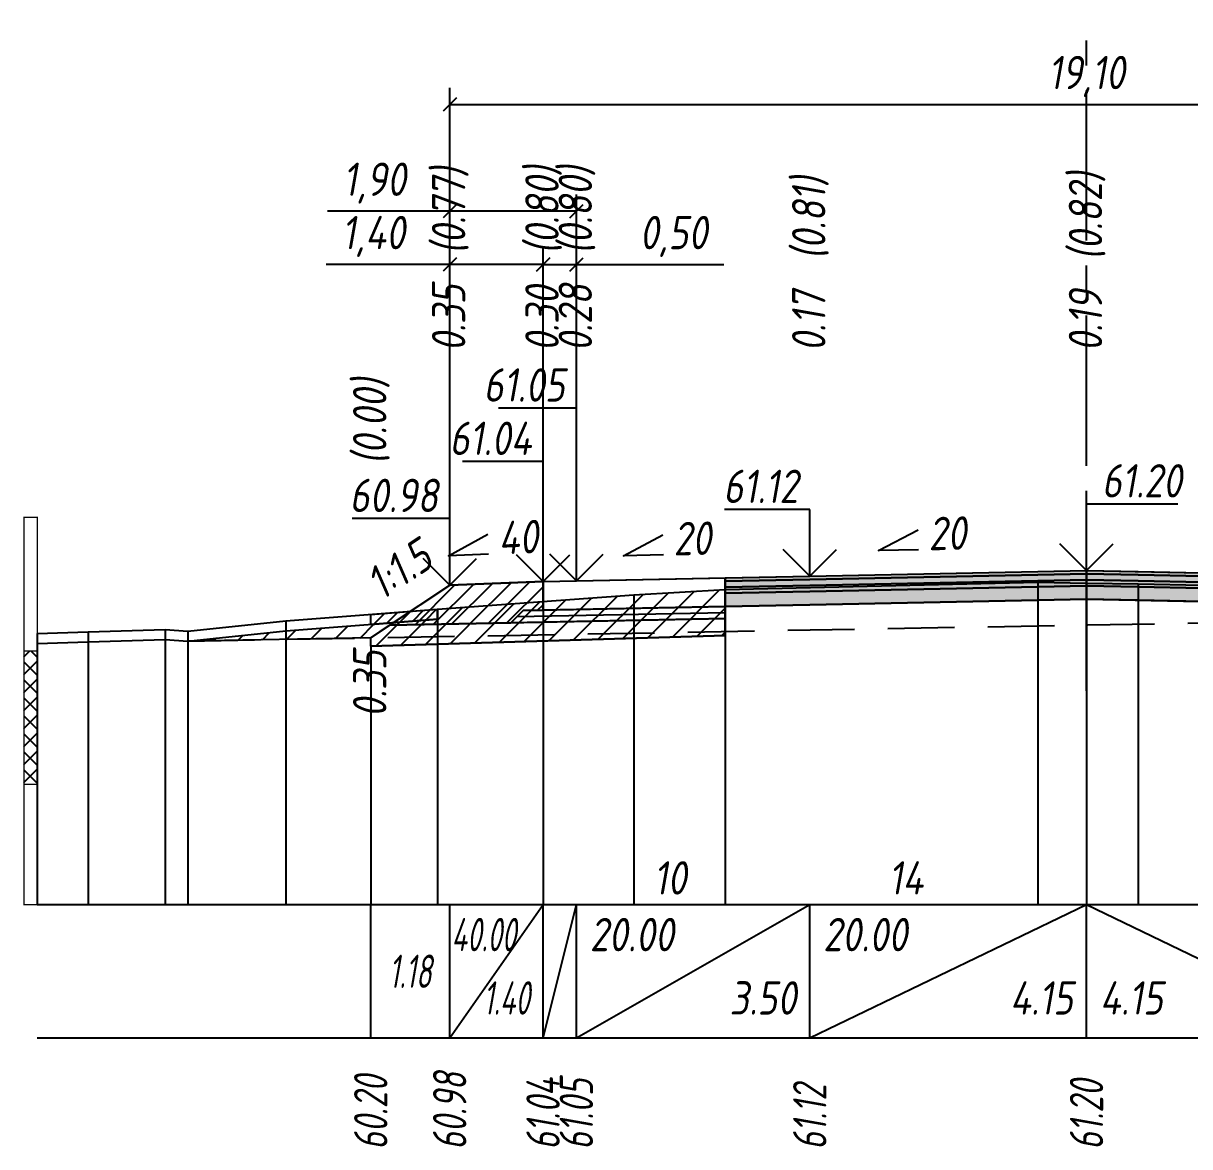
# Model space of a CAD drawing. Extents: x -717 to 1451, y -133302 to 233.
# Drawn here: x 78.9 to 166.4, y -60150.2 to -60065.9 of the extents above; entities that cross this region are included whole.
import ezdxf
from ezdxf.enums import TextEntityAlignment as Align

# ---------------------------------------------------------------- set-up
doc = ezdxf.new("R2010")
doc.units = 0
doc.linetypes.add('осевая2', pattern=[1.125, 0.75, -0.125, 0.125, -0.125])
doc.linetypes.add('штриховая', pattern=[0.75, 0.5, -0.25])
for name, color, linetype in [('Интерполированный поперечник', 2, 'Continuous'), ('Код_514', 1, 'Continuous'), ('Контур_0', 7, 'Continuous'), ('Контур_2521', 7, 'Continuous'), ('Контур_2564', 7, 'Continuous'), ('Контур_2660', 7, 'Continuous'), ('Контур_2665', 7, 'Continuous'), ('Контур_400', 7, 'Continuous'), ('Контур_508', 7, 'Continuous'), ('Контур_512', 7, 'Continuous'), ('Контур_513', 7, 'Continuous'), ('Контур_818', 7, 'Continuous'), ('Красный поперечник', 1, 'Continuous'), ('Линейка абсолютных высот', 7, 'Continuous'), ('Объём_2501', 7, 'Continuous'), ('Объём_2564', 7, 'Continuous'), ('Объём_2650', 7, 'Continuous'), ('Объём_2660', 7, 'Continuous'), ('Объём_2661', 7, 'Continuous'), ('Объём_2665', 7, 'Continuous'), ('Объём_2666', 7, 'Continuous'), ('Объём_2667', 7, 'Continuous'), ('Объём_2668', 7, 'Continuous'), ('Объём_2669', 7, 'Continuous'), ('Объём_2675', 7, 'Continuous'), ('Объём_2753', 7, 'Continuous'), ('Ось', 1, 'осевая2'), ('Откосы', 7, 'Continuous'), ('Отметки покрытия', 7, 'Continuous'), ('Рабочие отметки', 7, 'Continuous'), ('Рабочие отметки доп.', 7, 'Continuous'), ('Слои выравнивания', 7, 'Continuous'), ('Таблица', 7, 'Continuous'), ('Уклоны проезжей части', 7, 'Continuous'), ('Черный поперечник', 3, 'Continuous')]:
    doc.layers.add(name, color=color, linetype=linetype)
for name, color, linetype, true_color in [('Контур_2540', 2, 'Continuous', 0xffff00), ('Контур_2560', 2, 'Continuous', 0xffff00), ('Контур_2561', 7, 'Continuous', 0xff8040), ('Контур_2562', 3, 'Continuous', 0x00ff00), ('Контур_2563', 7, 'Continuous', 0xff8000), ('Контур_2570', 7, 'Continuous', 0x80ff00), ('Контур_2725', 7, 'Continuous', 0x323232), ('Контур_2736', 4, 'Continuous', 0x00ffff), ('Контур_2737', 4, 'Continuous', 0x00ffff), ('Контур_2738', 4, 'Continuous', 0x00ffff), ('Контур_2739', 4, 'Continuous', 0x00ffff), ('Контур_2741', 4, 'Continuous', 0x00ffff), ('Контур_2742', 4, 'Continuous', 0x00ffff), ('Контур_2743', 4, 'Continuous', 0x00ffff), ('Контур_2744', 7, 'Continuous', 0xa4ffff), ('Контур_2745', 7, 'Continuous', 0xa4ffff), ('Контур_2747', 4, 'Continuous', 0x00ffff), ('Контур_2748', 4, 'Continuous', 0x00ffff), ('Контур_2749', 4, 'Continuous', 0x00ffff), ('Контур_2750', 4, 'Continuous', 0x00ffff), ('Контур_2751', 4, 'Continuous', 0x00ffff), ('Контур_2752', 4, 'Continuous', 0x00ffff), ('Контур_2760', 7, 'Continuous', 0x323232), ('Контур_2761', 7, 'Continuous', 0x323232), ('Контур_2762', 7, 'Continuous', 0x323232), ('Контур_2763', 7, 'Continuous', 0x323232), ('Контур_402', 7, 'Continuous', 0xff6464), ('Контур_703', 4, 'Continuous', 0x00ffff), ('Контур_705', 4, 'Continuous', 0x00ffff), ('Контур_707', 4, 'Continuous', 0x00ffff), ('Контур_720', 131, 'Continuous', 0xaaffff), ('Объём_2500', 7, 'Continuous', 0xc0c0c0), ('Объём_2520', 7, 'Continuous', 0x80ffff), ('Объём_2540', 2, 'Continuous', 0xffff00), ('Объём_2560', 2, 'Continuous', 0xffff00), ('Объём_2561', 7, 'Continuous', 0xff8040), ('Объём_2562', 3, 'Continuous', 0x00ff00), ('Объём_2563', 7, 'Continuous', 0xff8000), ('Объём_2570', 7, 'Continuous', 0x80ff00), ('Объём_2600', 7, 'Continuous', 0x808000), ('Объём_2746', 2, 'Continuous', 0xffff00)]:
    doc.layers.add(name, color=color, linetype=linetype, true_color=true_color)
doc.styles.get("Standard").update_dxf_attribs({"font": 'txt', "height": 2.5})
doc.styles.add('М', font='romand.shx', dxfattribs={"width": 0.8, "oblique": 10, "height": 2.5})
doc.dimstyles.new('ISO-25', dxfattribs={"dimtxt": 2.5, "dimasz": 2.5, "dimexe": 1.25, "dimexo": 0.625, "dimtad": 1, "dimtxsty": 'Standard', "dimcen": 2.5, "dimadec": 0, "dimazin": 0, "dimtfac": 1, "dimtmove": 0, "dimatfit": 3, "dimfxl": 1, "dimarcsym": 0})

# ---------------------------------------------------------------- blocks, each defined once
blk = doc.blocks.new('_Oblique')
at = {"color": 0, "linetype": 'ByBlock', "lineweight": -2}
blk.add_line((-0.5, -0.5), (0.5, 0.5), dxfattribs=at)
blk = doc.blocks.new('*D1439')
at = {"color": 0, "lineweight": -2, "transparency": 16777216}
for p, q in [((110.918, -60107.492), (110.918, -60082.772)), ((117.918, -60107.212), (117.918, -60082.772)), ((110.918, -60084.022), (101.66, -60084.022)), ((117.918, -60084.022), (110.918, -60084.022))]:
    blk.add_line(p, q, dxfattribs=at)
at = {"layer": 'Defpoints', "color": 0, "transparency": 16777216}
for p in [(117.918, -60084.022), (110.918, -60108.117), (117.918, -60107.837)]:
    blk.add_point(p, dxfattribs=at)
at = {"color": 0, "lineweight": -2, "transparency": 16777216, "rotation": 180}
blk.add_blockref('_Oblique', (110.918, -60084.022), dxfattribs=at)
at = {"color": 0, "lineweight": -2, "transparency": 16777216}
blk.add_blockref('_Oblique', (117.918, -60084.022), dxfattribs=at)
at = {"color": 0, "transparency": 16777216, "insert": (105.2, -60081.909), "char_height": 2.5, "width": 8.75, "attachment_point": 5, "style": 'М'}
blk.add_mtext('1,40', dxfattribs=at)
blk = doc.blocks.new('*D1441')
at = {"color": 0, "lineweight": -2, "transparency": 16777216}
for p, q in [((117.918, -60107.212), (117.918, -60082.772)), ((120.418, -60107.162), (120.418, -60082.772)), ((117.918, -60084.022), (120.418, -60084.022)), ((120.418, -60084.022), (131.47, -60084.022))]:
    blk.add_line(p, q, dxfattribs=at)
at = {"layer": 'Defpoints', "color": 0, "transparency": 16777216}
for p in [(120.418, -60084.022), (117.918, -60107.837), (120.418, -60107.787)]:
    blk.add_point(p, dxfattribs=at)
at = {"color": 0, "lineweight": -2, "transparency": 16777216, "rotation": 180}
blk.add_blockref('_Oblique', (117.918, -60084.022), dxfattribs=at)
at = {"color": 0, "lineweight": -2, "transparency": 16777216}
blk.add_blockref('_Oblique', (120.418, -60084.022), dxfattribs=at)
at = {"color": 0, "transparency": 16777216, "insert": (127.708, -60081.909), "char_height": 2.5, "width": 9.16667, "attachment_point": 5, "style": 'М'}
blk.add_mtext('0,50', dxfattribs=at)
blk = doc.blocks.new('*D1444')
at = {"color": 0, "lineweight": -2, "transparency": 16777216}
for p, q in [((110.918, -60107.492), (110.918, -60078.772)), ((120.418, -60107.162), (120.418, -60078.772)), ((110.918, -60080.022), (101.746, -60080.022)), ((120.418, -60080.022), (110.918, -60080.022))]:
    blk.add_line(p, q, dxfattribs=at)
at = {"layer": 'Defpoints', "color": 0, "transparency": 16777216}
for p in [(120.418, -60080.022), (110.918, -60108.117), (120.418, -60107.787)]:
    blk.add_point(p, dxfattribs=at)
at = {"color": 0, "lineweight": -2, "transparency": 16777216, "rotation": 180}
blk.add_blockref('_Oblique', (110.918, -60080.022), dxfattribs=at)
at = {"color": 0, "lineweight": -2, "transparency": 16777216}
blk.add_blockref('_Oblique', (120.418, -60080.022), dxfattribs=at)
at = {"color": 0, "transparency": 16777216, "insert": (105.287, -60077.909), "char_height": 2.5, "width": 8.75, "attachment_point": 5, "style": 'М'}
blk.add_mtext('1,90', dxfattribs=at)
blk = doc.blocks.new('*D1445')
at = {"color": 0, "lineweight": -2, "transparency": 16777216}
for p, q in [((110.918, -60107.492), (110.918, -60070.772)), ((206.418, -60107.492), (206.418, -60070.772)), ((110.918, -60072.022), (206.418, -60072.022))]:
    blk.add_line(p, q, dxfattribs=at)
at = {"layer": 'Defpoints', "color": 0, "transparency": 16777216}
for p in [(206.418, -60072.022), (110.918, -60108.117), (206.418, -60108.117)]:
    blk.add_point(p, dxfattribs=at)
at = {"color": 0, "lineweight": -2, "transparency": 16777216, "rotation": 180}
blk.add_blockref('_Oblique', (110.918, -60072.022), dxfattribs=at)
at = {"color": 0, "lineweight": -2, "transparency": 16777216}
blk.add_blockref('_Oblique', (206.418, -60072.022), dxfattribs=at)
at = {"color": 0, "transparency": 16777216, "insert": (158.668, -60069.909), "char_height": 2.5, "width": 10.41667, "attachment_point": 5, "style": 'М'}
blk.add_mtext('19,10', dxfattribs=at)

msp = doc.modelspace()

# ---------------------------------------------------------------- hatches: boundary and pattern name
at = {"layer": 'Линейка абсолютных высот'}
h = msp.add_hatch(dxfattribs=at)
h.set_pattern_fill('ANSI37', scale=0.3, style=0)
h.set_pattern_definition([(45.0000013, (0, 0), (-0.67351924, 0.673519211), []), (135.0000003, (0, 0), (-0.673519222, -0.67351923), [])])
h.paths.add_polyline_path([(80, -60122.979), (80, -60112.979), (79, -60112.979), (79, -60122.979)])
at = {"layer": 'Объём_2563'}
h = msp.add_hatch(dxfattribs=at)
h.set_pattern_fill('ANSI31', color=256, scale=0.3)
h.paths.add_polyline_path([(110.918, -60108.054), (117.918, -60107.774), (117.918, -60109.924), (116.418, -60109.954), (115.5, -60110.873), (106.418, -60111.054)])
at = {"layer": 'Объём_2570'}
h = msp.add_hatch(dxfattribs=at)
h.set_pattern_fill('ANSI31', color=256, scale=0.2)
h.paths.add_polyline_path([(105, -60110.995), (105, -60110.245), (110.016, -60109.857), (110.016, -60110.607)])
at = {"layer": 'Объём_2600'}
h = msp.add_hatch(dxfattribs=at)
h.set_pattern_fill('ANSI31', color=6, scale=0.4)
h.paths.add_polyline_path([(124.735, -60108.786), (131.584, -60108.385), (131.584, -60111.822), (105, -60112.62), (105, -60112), (91.284, -60112.247), (98.628, -60111.488), (110.016, -60110.607), (110.016, -60109.857)])
at = {"layer": 'Слои выравнивания'}
for color, points in [(2, [(131.584, -60107.501), (137.918, -60107.374), (155.006, -60107.033), (158.668, -60106.959), (158.668, -60107.209), (155.006, -60107.283), (137.918, -60107.624), (131.584, -60107.751)]), (3, [(131.584, -60107.751), (137.918, -60107.624), (155.006, -60107.283), (158.668, -60107.209), (158.668, -60107.659), (155.006, -60107.733), (137.918, -60108.074), (131.584, -60108.201)]), (2, [(158.668, -60106.959), (162.545, -60107.037), (176.869, -60107.323), (176.869, -60107.573), (162.545, -60107.287), (158.668, -60107.209)]), (3, [(158.668, -60107.209), (162.545, -60107.287), (176.869, -60107.573), (176.869, -60108.023), (162.545, -60107.737), (158.668, -60107.659)]), (4, [(131.584, -60108.201), (137.918, -60108.074), (155.006, -60107.733), (158.668, -60107.659), (158.668, -60108.109), (155.006, -60108.183), (137.918, -60108.524), (131.584, -60108.651)]), (5, [(131.584, -60108.651), (137.918, -60108.524), (155.006, -60108.183), (158.668, -60108.109), (158.668, -60109.109), (155.006, -60109.183), (137.918, -60109.524), (131.584, -60109.651)]), (4, [(158.668, -60107.659), (162.545, -60107.737), (176.869, -60108.023), (176.869, -60108.473), (162.545, -60108.187), (158.668, -60108.109)]), (5, [(158.668, -60108.109), (162.545, -60108.187), (176.869, -60108.473), (176.869, -60109.473), (162.545, -60109.187), (158.668, -60109.109)])]:
    msp.add_hatch(color=color, dxfattribs=at).paths.add_polyline_path(points)

# ---------------------------------------------------------------- linework, layer by layer
at = {"layer": 'Интерполированный поперечник', "linetype": 'штриховая', "ltscale": 10, "flags": 128}
msp.add_lwpolyline([(91.284, -60112.247), (214.357, -60110.033)], dxfattribs=at)
at = {"layer": 'Код_514'}
for p, q in [((105, -60142), (105, -60132)), ((110.918, -60142), (110.918, -60132)), ((110.918, -60142), (117.918, -60132)), ((117.918, -60142), (117.918, -60132)), ((117.918, -60142), (120.418, -60132)), ((120.418, -60142), (120.418, -60132)), ((120.418, -60142), (137.918, -60132)), ((137.918, -60142), (137.918, -60132)), ((137.918, -60142), (158.668, -60132)), ((158.668, -60142), (158.668, -60132)), ((158.668, -60132), (179.418, -60142))]:
    msp.add_line(p, q, dxfattribs=at)
at = {"layer": 'Контур_0', "flags": 128}
for points in [[(120.418, -60109.874), (117.918, -60109.924), (117.918, -60107.774), (131.584, -60107.501), (131.584, -60109.651), (120.418, -60109.874), (120.418, -60109.874)], [(110.918, -60108.054), (105, -60112), (105, -60112), (105, -60112), (105, -60112), (105, -60112), (105, -60112), (105, -60112), (105, -60112), (105, -60112), (105, -60112), (105, -60112), (105, -60112), (105, -60112), (105, -60112), (105, -60112)], [(110.918, -60108.054), (105, -60112), (105, -60112), (105, -60112), (105, -60112), (105, -60112), (105, -60112), (105, -60112), (105, -60112), (105, -60112), (105, -60112), (105, -60112), (105, -60112), (105, -60112), (105, -60112), (105, -60112), (105, -60112), (105, -60112), (105, -60112), (105, -60112), (105, -60112), (105, -60112), (105, -60112), (105, -60112), (105, -60112), (105, -60112), (105, -60112), (105, -60112), (105, -60112), (105, -60112)], [(106.418, -60111.054), (115.5, -60110.873), (116.418, -60109.954), (117.918, -60109.924)], [(116.418, -60109.954), (131.584, -60109.651), (131.584, -60110.551), (115.5, -60110.873), (116.418, -60109.954), (116.418, -60109.954)]]:
    msp.add_lwpolyline(points, dxfattribs=at)
at = {"layer": 'Контур_2521', "color": 250, "flags": 128}
msp.add_lwpolyline([(115.959, -60110.414), (131.584, -60110.101)], dxfattribs=at)
at = {"layer": 'Контур_2540', "flags": 128}
msp.add_lwpolyline([(106.418, -60111.054), (131.584, -60110.551), (131.584, -60111.822), (105, -60112.62), (105, -60112), (106.418, -60111.054), (106.418, -60111.054)], dxfattribs=at)
at = {"layer": 'Контур_2560', "flags": 128}
msp.add_lwpolyline([(110.918, -60108.054), (110.918, -60108.054), (110.918, -60108.054), (117.918, -60107.774)], dxfattribs=at)
at = {"layer": 'Контур_2561', "flags": 128}
msp.add_lwpolyline([(117.918, -60107.774), (117.918, -60107.774), (110.918, -60108.054), (110.918, -60108.054), (117.918, -60107.774)], dxfattribs=at)
at = {"layer": 'Контур_2562', "flags": 128}
msp.add_lwpolyline([(110.918, -60108.054), (110.918, -60108.054), (110.918, -60108.054), (110.918, -60108.054), (110.918, -60108.054)], dxfattribs=at)
at = {"layer": 'Контур_2563', "flags": 128}
msp.add_lwpolyline([(110.918, -60108.054), (117.918, -60107.774), (117.918, -60109.924), (116.418, -60109.954), (115.5, -60110.873), (106.418, -60111.054), (110.918, -60108.054), (110.918, -60108.054)], dxfattribs=at)
at = {"layer": 'Контур_2564', "flags": 128}
msp.add_lwpolyline([(110.918, -60108.054), (117.918, -60107.774)], dxfattribs=at)
at = {"layer": 'Контур_2570', "flags": 128}
msp.add_lwpolyline([(80, -60112.428), (83.809, -60112.302), (89.58, -60112.135), (91.284, -60112.247), (91.284, -60112.247), (98.628, -60111.488), (110.016, -60110.607), (110.016, -60109.857), (124.735, -60108.786), (131.584, -60108.385), (155.006, -60107.834), (158.668, -60107.897), (162.545, -60107.964), (176.869, -60108.248), (193.808, -60108.701), (203.273, -60108.948), (203.273, -60109.698), (222.31, -60111.562), (230.149, -60112.323), (233.524, -60112.073), (239.357, -60111.537)], dxfattribs=at)
at = {"layer": 'Контур_2660', "flags": 128}
msp.add_lwpolyline([(105, -60112.62), (131.584, -60111.822)], dxfattribs=at)
at = {"layer": 'Контур_2665', "flags": 128}
msp.add_lwpolyline([(110.918, -60108.054), (110.918, -60108.054)], dxfattribs=at)
at = {"layer": 'Контур_2725', "flags": 128}
msp.add_lwpolyline([(131.584, -60109.651), (137.918, -60109.524), (155.006, -60109.183), (158.668, -60109.109), (162.545, -60109.187), (176.869, -60109.473)], dxfattribs=at)
at = {"layer": 'Контур_2736', "flags": 128}
msp.add_lwpolyline([(110.918, -60108.054), (105, -60112)], dxfattribs=at)
at = {"layer": 'Контур_2737', "flags": 128}
msp.add_lwpolyline([(105, -60112), (105, -60112)], dxfattribs=at)
at = {"layer": 'Контур_2738', "flags": 128}
msp.add_lwpolyline([(105, -60112), (105, -60112)], dxfattribs=at)
at = {"layer": 'Контур_2739', "flags": 128}
msp.add_lwpolyline([(105, -60112), (105, -60112)], dxfattribs=at)
at = {"layer": 'Контур_2741', "flags": 128}
msp.add_lwpolyline([(105, -60112), (105, -60112)], dxfattribs=at)
at = {"layer": 'Контур_2742', "flags": 128}
msp.add_lwpolyline([(105, -60112), (105, -60112)], dxfattribs=at)
at = {"layer": 'Контур_2743', "flags": 128}
msp.add_lwpolyline([(105, -60112), (105, -60112)], dxfattribs=at)
at = {"layer": 'Контур_2744', "flags": 128}
msp.add_lwpolyline([(105, -60112), (105, -60112)], dxfattribs=at)
msp.add_lwpolyline([(105, -60112), (105, -60112)], dxfattribs=at)
msp.add_lwpolyline([(105, -60112), (105, -60112)], dxfattribs=at)
msp.add_lwpolyline([(105, -60112), (105, -60112)], dxfattribs=at)
msp.add_lwpolyline([(105, -60112), (105, -60112)], dxfattribs=at)
msp.add_lwpolyline([(105, -60112), (105, -60112)], dxfattribs=at)
at = {"layer": 'Контур_2745', "flags": 128}
msp.add_lwpolyline([(105, -60112), (105, -60112)], dxfattribs=at)
msp.add_lwpolyline([(105, -60112), (105, -60112)], dxfattribs=at)
msp.add_lwpolyline([(105, -60112), (105, -60112)], dxfattribs=at)
msp.add_lwpolyline([(105, -60112), (105, -60112)], dxfattribs=at)
msp.add_lwpolyline([(105, -60112), (105, -60112)], dxfattribs=at)
msp.add_lwpolyline([(105, -60112), (105, -60112)], dxfattribs=at)
at = {"layer": 'Контур_2747', "flags": 128}
msp.add_lwpolyline([(105, -60112), (105, -60112)], dxfattribs=at)
at = {"layer": 'Контур_2748', "flags": 128}
msp.add_lwpolyline([(105, -60112), (105, -60112)], dxfattribs=at)
at = {"layer": 'Контур_2749', "flags": 128}
msp.add_lwpolyline([(105, -60112), (105, -60112)], dxfattribs=at)
at = {"layer": 'Контур_2750', "flags": 128}
msp.add_lwpolyline([(105, -60112), (105, -60112)], dxfattribs=at)
at = {"layer": 'Контур_2751', "flags": 128}
msp.add_lwpolyline([(105, -60112), (105, -60112)], dxfattribs=at)
at = {"layer": 'Контур_2752', "flags": 128}
msp.add_lwpolyline([(105, -60112), (105, -60112)], dxfattribs=at)
at = {"layer": 'Контур_2760', "flags": 128}
msp.add_lwpolyline([(131.584, -60107.501), (137.918, -60107.374), (155.006, -60107.033), (158.668, -60106.959), (162.545, -60107.037), (176.869, -60107.323)], dxfattribs=at)
at = {"layer": 'Контур_2761', "flags": 128}
msp.add_lwpolyline([(131.584, -60107.751), (137.918, -60107.624), (155.006, -60107.283), (158.668, -60107.209), (162.545, -60107.287), (176.869, -60107.573)], dxfattribs=at)
at = {"layer": 'Контур_2762', "flags": 128}
msp.add_lwpolyline([(131.584, -60108.201), (137.918, -60108.074), (155.006, -60107.733), (158.668, -60107.659), (162.545, -60107.737), (176.869, -60108.023)], dxfattribs=at)
at = {"layer": 'Контур_2763', "flags": 128}
msp.add_lwpolyline([(131.584, -60108.651), (137.918, -60108.524), (155.006, -60108.183), (158.668, -60108.109), (162.545, -60108.187), (176.869, -60108.473)], dxfattribs=at)
at = {"layer": 'Контур_400', "flags": 128}
for points in [[(117.918, -60107.774), (120.418, -60107.724), (120.418, -60107.724), (120.418, -60107.724), (120.418, -60107.724), (120.418, -60107.724), (120.418, -60107.724), (137.918, -60107.374), (158.668, -60106.959)], [(158.668, -60106.959), (179.418, -60107.374), (196.918, -60107.724), (196.918, -60107.724), (196.918, -60107.724), (196.918, -60107.724), (196.918, -60107.724), (196.918, -60107.724), (199.418, -60107.774)]]:
    msp.add_lwpolyline(points, dxfattribs=at)
at = {"layer": 'Контур_402', "flags": 128}
msp.add_lwpolyline([(105, -60112.62), (131.584, -60111.822), (131.584, -60109.651), (158.668, -60109.109), (176.869, -60109.473), (176.869, -60111.556), (213.31, -60112.649)], dxfattribs=at)
at = {"layer": 'Контур_508', "flags": 128}
msp.add_lwpolyline([(105, -60112.62), (131.584, -60111.822), (131.584, -60109.651), (158.668, -60109.109), (176.869, -60109.473), (176.869, -60111.556), (213.31, -60112.649), (213.31, -60110.732), (214.357, -60110.033)], dxfattribs=at)
at = {"layer": 'Контур_512', "flags": 128}
msp.add_lwpolyline([(105, -60112.62), (131.584, -60111.822)], dxfattribs=at)
at = {"layer": 'Контур_513', "flags": 128}
msp.add_lwpolyline([(105, -60112.62), (131.584, -60111.822), (131.584, -60109.651), (158.668, -60109.109), (176.869, -60109.473), (176.869, -60111.556), (213.31, -60112.649), (213.31, -60110.732), (214.357, -60110.033)], dxfattribs=at)
at = {"layer": 'Контур_703', "flags": 128}
for points in [[(110.918, -60108.054), (105, -60112)], [(105, -60112), (105, -60112)]]:
    msp.add_lwpolyline(points, dxfattribs=at)
at = {"layer": 'Контур_705', "flags": 128}
msp.add_lwpolyline([(105, -60112), (105, -60112)], dxfattribs=at)
at = {"layer": 'Контур_707', "flags": 128}
msp.add_lwpolyline([(105, -60112), (105, -60112)], dxfattribs=at)
at = {"layer": 'Контур_720', "flags": 128}
msp.add_lwpolyline([(105, -60112), (105, -60112)], dxfattribs=at)
at = {"layer": 'Контур_818', "flags": 128}
msp.add_lwpolyline([(105, -60110.995), (110.016, -60110.607), (110.016, -60109.857), (124.735, -60108.786), (131.584, -60108.385), (155.006, -60107.834), (158.668, -60107.897), (162.545, -60107.964), (176.869, -60108.248), (193.808, -60108.701), (203.273, -60108.948), (203.273, -60109.698), (214.357, -60110.783)], dxfattribs=at)
at = {"layer": 'Красный поперечник'}
for p, q in [((120.418, -60107.724), (137.918, -60107.374)), ((137.918, -60107.374), (158.668, -60106.959)), ((158.668, -60106.959), (179.418, -60107.374)), ((105, -60112), (110.918, -60108.054)), ((110.918, -60108.054), (117.918, -60107.774)), ((117.918, -60107.774), (120.418, -60107.724)), ((131.584, -60111.822), (131.584, -60132)), ((105, -60112.62), (105, -60132))]:
    msp.add_line(p, q, dxfattribs=at)
at = {"layer": 'Линейка абсолютных высот', "color": 7, "const_width": 0.1, "flags": 128}
for points in [[(80, -60112.979), (80, -60102.979), (79, -60102.979), (79, -60112.979), (80, -60112.979)], [(80, -60122.979), (80, -60112.979), (79, -60112.979), (79, -60122.979), (80, -60122.979)], [(80, -60132), (80, -60122.979), (79, -60122.979), (79, -60132), (80, -60132)]]:
    msp.add_lwpolyline(points, dxfattribs=at)
at = {"layer": 'Объём_2500', "flags": 128}
msp.add_lwpolyline([(120.418, -60109.874), (117.918, -60109.924), (117.918, -60107.774), (131.584, -60107.501), (131.584, -60109.651), (120.418, -60109.874), (120.418, -60109.874)], dxfattribs=at)
at = {"layer": 'Объём_2501', "flags": 128}
for points in [[(117.918, -60107.774), (120.418, -60107.724), (120.418, -60107.724), (120.418, -60107.724), (120.418, -60107.724), (120.418, -60107.724), (120.418, -60107.724), (137.918, -60107.374), (158.668, -60106.959)], [(158.668, -60106.959), (179.418, -60107.374), (196.918, -60107.724), (196.918, -60107.724), (196.918, -60107.724), (196.918, -60107.724), (196.918, -60107.724), (196.918, -60107.724), (199.418, -60107.774)]]:
    msp.add_lwpolyline(points, dxfattribs=at)
at = {"layer": 'Объём_2520', "color": 250, "flags": 128}
msp.add_lwpolyline([(116.418, -60109.954), (131.584, -60109.651), (131.584, -60110.551), (115.5, -60110.873), (116.418, -60109.954), (116.418, -60109.954)], dxfattribs=at)
at = {"layer": 'Объём_2540', "flags": 128}
msp.add_lwpolyline([(106.418, -60111.054), (131.584, -60110.551), (131.584, -60111.822), (105, -60112.62), (105, -60112), (106.418, -60111.054), (106.418, -60111.054)], dxfattribs=at)
at = {"layer": 'Объём_2560', "flags": 128}
msp.add_lwpolyline([(110.918, -60108.054), (110.918, -60108.054), (110.918, -60108.054), (117.918, -60107.774)], dxfattribs=at)
at = {"layer": 'Объём_2561', "flags": 128}
msp.add_lwpolyline([(117.918, -60107.774), (117.918, -60107.774), (110.918, -60108.054), (110.918, -60108.054), (117.918, -60107.774)], dxfattribs=at)
at = {"layer": 'Объём_2562', "flags": 128}
msp.add_lwpolyline([(110.918, -60108.054), (110.918, -60108.054), (110.918, -60108.054), (110.918, -60108.054), (110.918, -60108.054)], dxfattribs=at)
at = {"layer": 'Объём_2563', "color": 250, "flags": 128}
msp.add_lwpolyline([(110.918, -60108.054), (117.918, -60107.774), (117.918, -60109.924), (116.418, -60109.954), (115.5, -60110.873), (106.418, -60111.054), (110.918, -60108.054), (110.918, -60108.054)], dxfattribs=at)
at = {"layer": 'Объём_2564', "flags": 128}
msp.add_lwpolyline([(110.918, -60108.054), (117.918, -60107.774)], dxfattribs=at)
at = {"layer": 'Объём_2570', "flags": 128}
msp.add_lwpolyline([(105, -60110.995), (105, -60110.245), (110.016, -60109.857), (110.016, -60110.607), (105, -60110.995), (105, -60110.995)], dxfattribs=at)
at = {"layer": 'Объём_2650', "color": 6, "flags": 128}
msp.add_lwpolyline([(124.735, -60108.786), (131.584, -60108.385), (131.584, -60111.822), (105, -60112.62), (105, -60112), (91.284, -60112.247), (98.628, -60111.488), (110.016, -60110.607), (110.016, -60109.857), (124.735, -60108.786), (124.735, -60108.786)], dxfattribs=at)
at = {"layer": 'Объём_2660', "flags": 128}
msp.add_lwpolyline([(105, -60112.62), (131.584, -60111.822)], dxfattribs=at)
at = {"layer": 'Объём_2661', "flags": 128}
msp.add_lwpolyline([(110.918, -60108.054), (105, -60112)], dxfattribs=at)
at = {"layer": 'Объём_2665', "flags": 128}
msp.add_lwpolyline([(110.918, -60108.054), (110.918, -60108.054)], dxfattribs=at)
at = {"layer": 'Объём_2666', "flags": 128}
msp.add_lwpolyline([(110.918, -60108.054), (105, -60112)], dxfattribs=at)
at = {"layer": 'Объём_2667', "flags": 128}
msp.add_lwpolyline([(105, -60112), (105, -60112)], dxfattribs=at)
msp.add_lwpolyline([(105, -60112), (105, -60112)], dxfattribs=at)
at = {"layer": 'Объём_2668', "flags": 128}
msp.add_lwpolyline([(105, -60112), (105, -60112)], dxfattribs=at)
msp.add_lwpolyline([(105, -60112), (105, -60112)], dxfattribs=at)
at = {"layer": 'Объём_2669', "flags": 128}
msp.add_lwpolyline([(105, -60112), (105, -60112)], dxfattribs=at)
msp.add_lwpolyline([(105, -60112), (105, -60112)], dxfattribs=at)
at = {"layer": 'Объём_2675', "flags": 128}
msp.add_lwpolyline([(105, -60112), (105, -60112)], dxfattribs=at)
msp.add_lwpolyline([(105, -60112), (105, -60112)], dxfattribs=at)
msp.add_lwpolyline([(105, -60112), (105, -60112)], dxfattribs=at)
msp.add_lwpolyline([(105, -60112), (105, -60112)], dxfattribs=at)
msp.add_lwpolyline([(105, -60112), (105, -60112)], dxfattribs=at)
msp.add_lwpolyline([(105, -60112), (105, -60112)], dxfattribs=at)
msp.add_lwpolyline([(105, -60112), (105, -60112)], dxfattribs=at)
msp.add_lwpolyline([(105, -60112), (105, -60112)], dxfattribs=at)
msp.add_lwpolyline([(105, -60112), (105, -60112)], dxfattribs=at)
msp.add_lwpolyline([(105, -60112), (105, -60112)], dxfattribs=at)
msp.add_lwpolyline([(105, -60112), (105, -60112)], dxfattribs=at)
msp.add_lwpolyline([(105, -60112), (105, -60112)], dxfattribs=at)
at = {"layer": 'Объём_2746', "flags": 128}
msp.add_lwpolyline([(131.584, -60111.822), (105, -60112.62), (105, -60112), (106.705, -60110.863), (110.016, -60110.607), (110.016, -60109.857), (124.735, -60108.786), (131.584, -60108.385), (131.584, -60111.822), (131.584, -60111.822)], dxfattribs=at)
at = {"layer": 'Объём_2753', "flags": 128}
msp.add_lwpolyline([(131.584, -60107.501), (131.584, -60107.501)], dxfattribs=at)
at = {"layer": 'Ось', "ltscale": 15}
msp.add_line((158.668, -60115.971), (158.668, -60065.93), dxfattribs=at)
at = {"layer": 'Откосы', "color": 1, "flags": 128}
for points in [[(146.067, -60105.4), (143.068, -60105.46), (146.037, -60103.901)], [(113.837, -60105.736), (110.839, -60105.856), (113.777, -60104.237)], [(126.942, -60105.783), (123.943, -60105.843), (126.912, -60104.283)]]:
    msp.add_lwpolyline(points, dxfattribs=at)
at = {"layer": 'Отметки покрытия', "color": 1}
for p, q in [((120.418, -60094.774), (114.568, -60094.774)), ((120.418, -60107.724), (120.418, -60094.774)), ((117.918, -60098.774), (111.868, -60098.774)), ((117.918, -60107.774), (117.918, -60098.774)), ((137.918, -60102.374), (131.518, -60102.374)), ((137.918, -60107.374), (137.918, -60102.374)), ((158.668, -60106.959), (158.668, -60101.959)), ((158.668, -60101.959), (165.518, -60101.959)), ((110.918, -60103.054), (103.618, -60103.054)), ((110.918, -60108.054), (110.918, -60103.054)), ((158.668, -60106.959), (156.668, -60104.959)), ((158.668, -60106.959), (160.668, -60104.959)), ((117.918, -60107.774), (115.918, -60105.774)), ((117.918, -60107.774), (119.918, -60105.774)), ((120.418, -60107.724), (118.418, -60105.724)), ((120.418, -60107.724), (122.418, -60105.724)), ((137.918, -60107.374), (135.918, -60105.374)), ((137.918, -60107.374), (139.918, -60105.374)), ((110.918, -60108.054), (108.918, -60106.054)), ((110.918, -60108.054), (112.918, -60106.054))]:
    msp.add_line(p, q, dxfattribs=at)
at = {"layer": 'Слои выравнивания'}
for p, q in [((131.584, -60107.501), (131.584, -60132)), ((158.668, -60106.959), (158.668, -60132)), ((117.918, -60107.774), (117.918, -60132))]:
    msp.add_line(p, q, dxfattribs=at)
at = {"layer": 'Слои выравнивания', "color": 2, "flags": 128}
for points in [[(131.584, -60107.501), (137.918, -60107.374), (155.006, -60107.033), (158.668, -60106.959), (158.668, -60107.209), (155.006, -60107.283), (137.918, -60107.624), (131.584, -60107.751)], [(158.668, -60106.959), (162.545, -60107.037), (176.869, -60107.323), (176.869, -60107.573), (162.545, -60107.287), (158.668, -60107.209)]]:
    msp.add_lwpolyline(points, close=True, dxfattribs=at)
at = {"layer": 'Слои выравнивания', "color": 3, "flags": 128}
for points in [[(131.584, -60107.751), (137.918, -60107.624), (155.006, -60107.283), (158.668, -60107.209), (158.668, -60107.659), (155.006, -60107.733), (137.918, -60108.074), (131.584, -60108.201)], [(158.668, -60107.209), (162.545, -60107.287), (176.869, -60107.573), (176.869, -60108.023), (162.545, -60107.737), (158.668, -60107.659)]]:
    msp.add_lwpolyline(points, close=True, dxfattribs=at)
at = {"layer": 'Слои выравнивания', "color": 4, "flags": 128}
for points in [[(131.584, -60108.201), (137.918, -60108.074), (155.006, -60107.733), (158.668, -60107.659), (158.668, -60108.109), (155.006, -60108.183), (137.918, -60108.524), (131.584, -60108.651)], [(158.668, -60107.659), (162.545, -60107.737), (176.869, -60108.023), (176.869, -60108.473), (162.545, -60108.187), (158.668, -60108.109)]]:
    msp.add_lwpolyline(points, close=True, dxfattribs=at)
at = {"layer": 'Слои выравнивания', "color": 5, "flags": 128}
for points in [[(131.584, -60108.651), (137.918, -60108.524), (155.006, -60108.183), (158.668, -60108.109), (158.668, -60109.109), (155.006, -60109.183), (137.918, -60109.524), (131.584, -60109.651)], [(158.668, -60108.109), (162.545, -60108.187), (176.869, -60108.473), (176.869, -60109.473), (162.545, -60109.187), (158.668, -60109.109)]]:
    msp.add_lwpolyline(points, close=True, dxfattribs=at)
at = {"layer": 'Таблица'}
for p, q in [((80, -60132), (239.357, -60132)), ((80, -60142), (239.357, -60142))]:
    msp.add_line(p, q, dxfattribs=at)
at = {"layer": 'Черный поперечник', "color": 7}
for p, q in [((131.584, -60108.385), (131.584, -60132)), ((155.006, -60107.834), (155.006, -60132)), ((158.668, -60107.897), (158.668, -60132)), ((162.545, -60107.964), (162.545, -60132)), ((124.735, -60108.786), (124.735, -60132)), ((110.016, -60109.857), (110.016, -60132)), ((98.628, -60110.738), (98.628, -60132)), ((80, -60111.678), (80, -60132)), ((83.809, -60111.552), (83.809, -60132)), ((89.58, -60111.385), (89.58, -60132)), ((91.284, -60111.497), (91.284, -60132))]:
    msp.add_line(p, q, dxfattribs=at)
at = {"layer": 'Черный поперечник', "flags": 128}
msp.add_lwpolyline([(80, -60111.678), (83.809, -60111.552), (89.58, -60111.385), (91.284, -60111.497), (98.628, -60110.738), (110.016, -60109.857), (124.735, -60108.786), (131.584, -60108.385), (155.006, -60107.834), (158.668, -60107.897), (162.545, -60107.964), (176.869, -60108.248), (193.808, -60108.701), (203.273, -60108.948), (222.31, -60110.812), (230.149, -60111.573), (233.524, -60111.323), (239.357, -60110.787)], dxfattribs=at)

# ---------------------------------------------------------------- texts
at = {"layer": 'Код_514', "style": 'М', "oblique": 10}
for s, width, p in [('40.00', 0.6, (111.042, -60133)), ('20.00', 0.8, (121.418, -60133)), ('20.00', 0.8, (138.918, -60133))]:
    msp.add_text(s, height=2.5, dxfattribs=dict(at, width=width)).set_placement(p, align=Align.TOP_LEFT)
at = {"layer": 'Код_514', "style": 'М', "oblique": 10, "width": 0.6}
msp.add_text('1.18', height=2.5, dxfattribs=at).set_placement((107.959, -60137), align=Align.MIDDLE_CENTER)
at = {"layer": 'Код_514', "style": 'М', "oblique": 10}
for s, width, p in [('1.40', 0.6, (116.918, -60141)), ('3.50', 0.8, (136.918, -60141)), ('4.15', 0.8, (157.668, -60141))]:
    msp.add_text(s, height=2.5, dxfattribs=dict(at, width=width)).set_placement(p, align=Align.BOTTOM_RIGHT)
at = {"layer": 'Код_514', "style": 'М', "oblique": 10, "width": 0.8}
msp.add_text('4.15', height=2.5, dxfattribs=at).set_placement((159.668, -60141), align=Align.BOTTOM_LEFT)
at = {"layer": 'Код_514', "style": 'М', "oblique": 10, "width": 0.7}
for s, p in [('60.98', (110.918, -60150.382)), ('60.20', (105, -60150.382)), ('61.04', (117.918, -60150.382)), ('61.05', (120.418, -60150.382)), ('61.12', (137.918, -60150.382)), ('61.20', (158.668, -60150.382))]:
    msp.add_text(s, height=2.5, rotation=90, dxfattribs=at).set_placement(p, align=Align.MIDDLE_LEFT)
at = {"layer": 'Отметки покрытия', "color": 1, "style": 'М', "oblique": 10, "width": 0.8}
for s, p in [('61.05', (119.559, -60095.043)), ('61.04', (117.059, -60099.043)), ('61.12', (137.059, -60102.643)), ('60.98', (110.059, -60103.323))]:
    msp.add_text(s, height=2.5, dxfattribs=at).set_placement(p, align=Align.BOTTOM_RIGHT)
msp.add_text('61.20', height=2.5, dxfattribs=at).set_placement((159.809, -60102.228), align=Align.BOTTOM_LEFT)
at = {"layer": 'Рабочие отметки', "color": 1, "style": 'М', "oblique": 10, "width": 0.8}
for s, p in [('0.35', (110.84, -60090.524)), ('0.30', (117.84, -60090.524)), ('0.28', (120.34, -60090.524)), ('0.17', (137.84, -60090.524)), ('0.19', (158.59, -60090.524))]:
    msp.add_text(s, height=2.5, rotation=90, dxfattribs=at).set_placement(p, align=Align.MIDDLE_LEFT)
msp.add_text('0.35', height=2.5, rotation=90, dxfattribs=at).set_placement((104.922, -60112.931), align=Align.MIDDLE_RIGHT)
at = {"layer": 'Рабочие отметки доп.', "color": 1, "style": 'М', "oblique": 10, "width": 0.8}
for s, p in [('(0.77)', (110.84, -60083.224)), ('(0.80)', (117.84, -60083.224)), ('(0.80)', (120.34, -60083.224)), ('(0.82)', (158.59, -60083.674)), ('(0.81)', (137.84, -60083.624)), ('(0.00)', (104.922, -60098.988))]:
    msp.add_text(s, height=2.5, rotation=90, dxfattribs=at).set_placement(p, align=Align.MIDDLE_LEFT)
at = {"layer": 'Слои выравнивания', "style": 'М', "oblique": 10, "width": 0.8}
for s, p in [('10', (127.445, -60132)), ('14', (145.126, -60132))]:
    msp.add_text(s, height=2.5, dxfattribs=at).set_placement(p, align=Align.BOTTOM_CENTER)
at = {"layer": 'Уклоны проезжей части', "color": 1, "style": 'М', "oblique": 10, "width": 0.8}
for s, rotation, p in [('40', 2.29061, (116.141, -60106.452)), ('20', 1.14576, (148.273, -60106.167)), ('20', 1.14576, (129.148, -60106.55)), ('1:1.5', 33.69007, (108.252, -60108.518))]:
    msp.add_text(s, height=2.5, rotation=rotation, dxfattribs=at).set_placement(p, align=Align.BOTTOM_CENTER)

# ---------------------------------------------------------------- dimensions: what is measured, and where the dimension line sits
at = {"color": 5}
dim = msp.add_linear_dim(base=(206.418, -60072.022), p1=(110.918, -60108.117), p2=(206.418, -60108.117), angle=180, dimstyle='ISO-25', override={"dimasz": 1, "dimlfac": 0.2, "dimzin": 0, "dimtxsty": 'М', "dimblk1": 'Oblique', "dimblk2": 'Oblique', "dimsah": 1}, dxfattribs=at)
dim.commit()
dim.dimension.update_dxf_attribs({"geometry": '*D1445', "text_midpoint": (158.668, -60069.909)})
for base, p1, p2, picture, middle in [((120.418, -60080.022), (110.918, -60108.117), (120.418, -60107.787), '*D1444', (105.287, -60080.022)), ((117.918, -60084.022), (110.918, -60108.117), (117.918, -60107.837), '*D1439', (105.2, -60084.022)), ((120.418, -60084.022), (117.918, -60107.837), (120.418, -60107.787), '*D1441', (127.708, -60084.022))]:
    dim = msp.add_linear_dim(base=base, p1=p1, p2=p2, angle=180, dimstyle='ISO-25', override={"dimasz": 1, "dimlfac": 0.2, "dimzin": 0, "dimtxsty": 'М', "dimblk1": 'Oblique', "dimblk2": 'Oblique', "dimsah": 1}, dxfattribs=at)
    dim.commit()
    dim.dimension.update_dxf_attribs({"geometry": picture, "text_midpoint": middle, "dimtype": 160})

doc.saveas('drawing.dxf')
